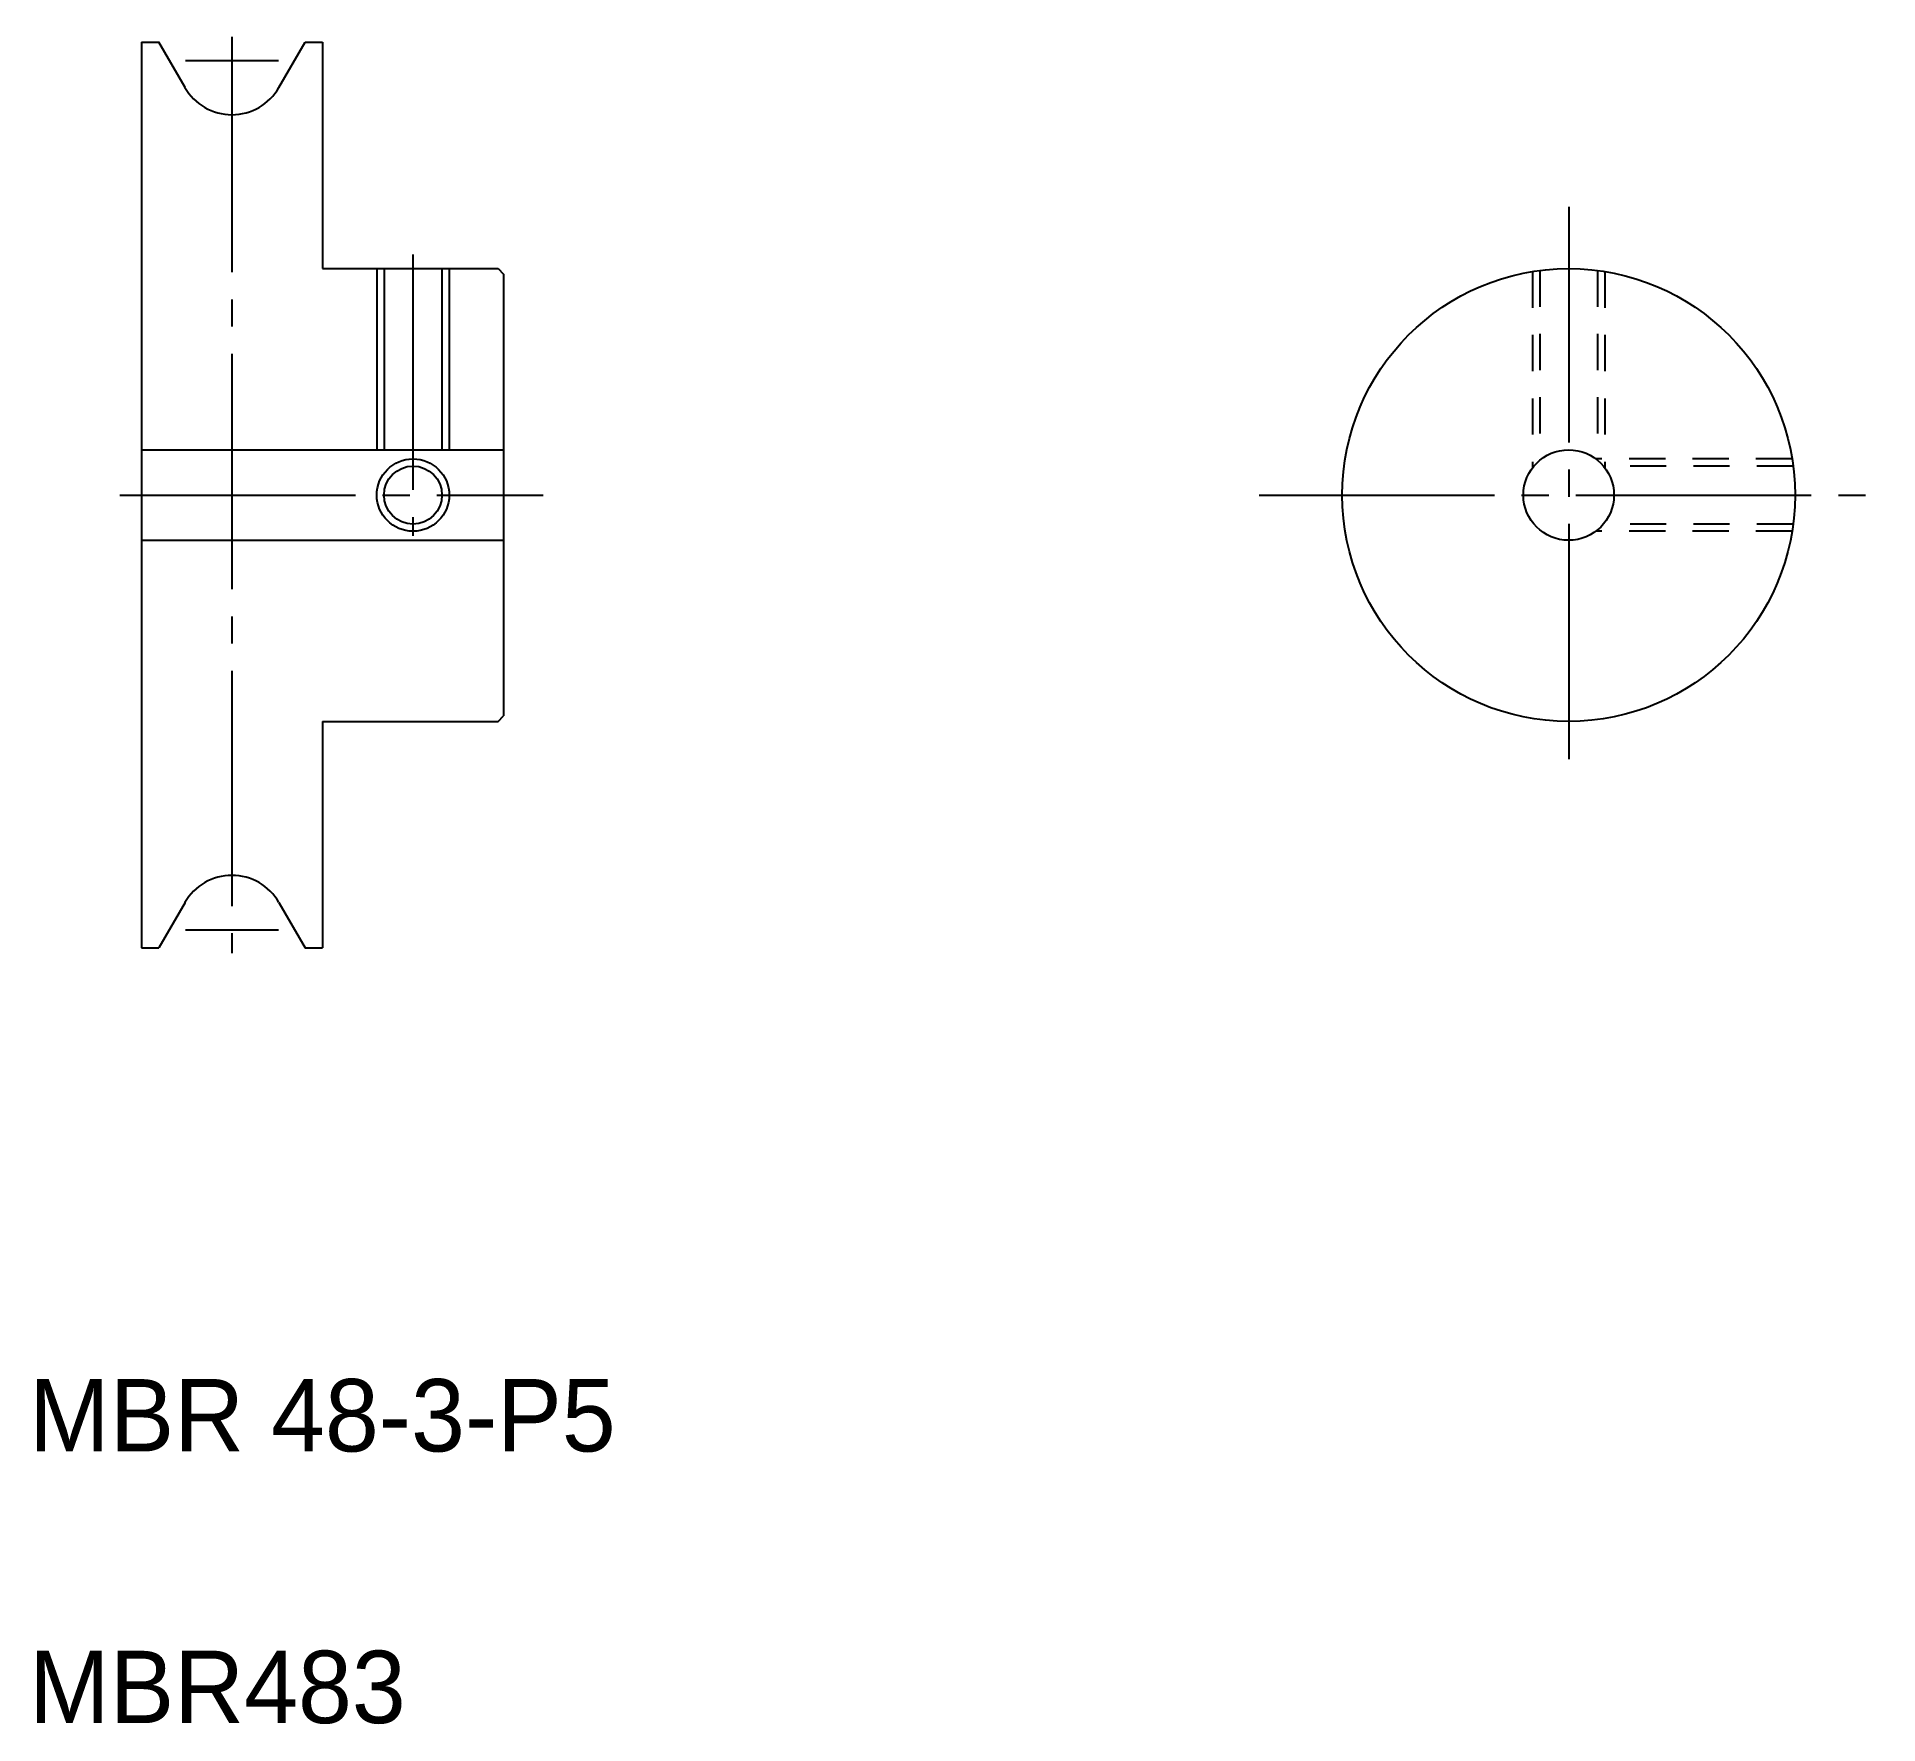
# Model space of a CAD drawing. Extents: x 129 to 231, y 37 to 131.
import ezdxf

# ---------------------------------------------------------------- set-up
doc = ezdxf.new("R2010")
doc.units = 0
doc.linetypes.add('CENTER', pattern=[17.5, 13, -1.5, 1.5, -1.5])
doc.linetypes.add('DASHED', pattern=[3.5, 2, -1.5])
doc.layers.get('0').update_dxf_attribs({"linetype": 'CONTINUOUS'})
doc.layers.add('CENTER', color=1, linetype='CENTER')

msp = doc.modelspace()

# ---------------------------------------------------------------- linework, layer by layer
at = {"color": 7, "linetype": 'CONTINUOUS'}
for p, q in [((135.12, 130.23), (135.12, 80.23)), ((135.12, 130.23), (136.08, 130.23)), ((137.53, 127.73), (136.08, 130.23)), ((142.72, 127.73), (144.17, 130.23)), ((144.17, 130.23), (145.12, 130.23)), ((145.12, 130.23), (145.12, 117.73)), ((145.12, 127.11), (145.12, 127.11)), ((145.12, 123.98), (145.13, 123.98)), ((145.12, 117.73), (154.82, 117.73)), ((148.52, 117.73), (148.52, 107.73)), ((151.72, 117.73), (151.72, 107.73)), ((154.82, 117.73), (155.12, 117.43)), ((155.12, 117.43), (155.12, 93.03)), ((135.12, 107.73), (155.12, 107.73)), ((135.12, 102.73), (155.12, 102.73)), ((145.12, 92.73), (154.82, 92.73)), ((145.12, 92.73), (145.12, 80.23)), ((154.82, 92.73), (155.12, 93.03)), ((137.53, 82.73), (136.08, 80.23)), ((142.72, 82.73), (144.17, 80.23)), ((135.12, 80.23), (136.08, 80.23)), ((144.17, 80.23), (145.12, 80.23))]:
    msp.add_line(p, q, dxfattribs=at)
at = {"color": 3, "linetype": 'CONTINUOUS'}
for p, q in [((148.12, 117.73), (148.12, 107.73)), ((152.12, 117.73), (152.12, 107.73))]:
    msp.add_line(p, q, dxfattribs=at)
at = {"color": 3, "linetype": 'DASHED'}
for p, q in [((211.94, 117.57), (211.94, 106.73)), ((212.34, 117.63), (212.34, 107.15)), ((215.54, 117.63), (215.54, 107.15)), ((215.94, 117.57), (215.94, 106.73)), ((226.28, 107.23), (215.44, 107.23)), ((226.33, 106.83), (215.86, 106.83)), ((226.28, 103.23), (215.44, 103.23)), ((226.33, 103.63), (215.86, 103.63))]:
    msp.add_line(p, q, dxfattribs=at)
at = {"color": 7, "linetype": 'CONTINUOUS'}
for centre, radius in [((213.94, 105.23), 12.5), ((150.12, 105.23), 1.6), ((213.94, 105.23), 2.5)]:
    msp.add_circle(centre, radius, dxfattribs=at)
at = {"color": 3, "linetype": 'CONTINUOUS'}
msp.add_circle((150.12, 105.23), 2, dxfattribs=at)
at = {"color": 7, "linetype": 'CONTINUOUS'}
for centre, start, end in [((140.12, 129.23), 210, 330), ((140.12, 81.23), 30, 150)]:
    msp.add_arc(centre, 3, start, end, dxfattribs=at)
at = {"layer": 'CENTER', "color": 1, "linetype": 'CENTER'}
for p, q in [((140.12, 130.53), (140.12, 79.93)), ((137.56, 129.23), (142.69, 129.23)), ((213.94, 121.14), (213.94, 89.32)), ((150.12, 118.51), (150.12, 102.97)), ((133.94, 105.23), (157.3, 105.23)), ((196.84, 105.23), (231.03, 105.23)), ((137.56, 81.23), (142.69, 81.23))]:
    msp.add_line(p, q, dxfattribs=at)

# ---------------------------------------------------------------- texts
at = {"color": 7, "linetype": 'CONTINUOUS'}
for s, p in [('MBR 48-3-P5', (128.91, 52.42)), ('MBR483', (128.91, 37.42))]:
    msp.add_text(s, height=4, dxfattribs=at).set_placement(p)

doc.saveas('drawing.dxf')
